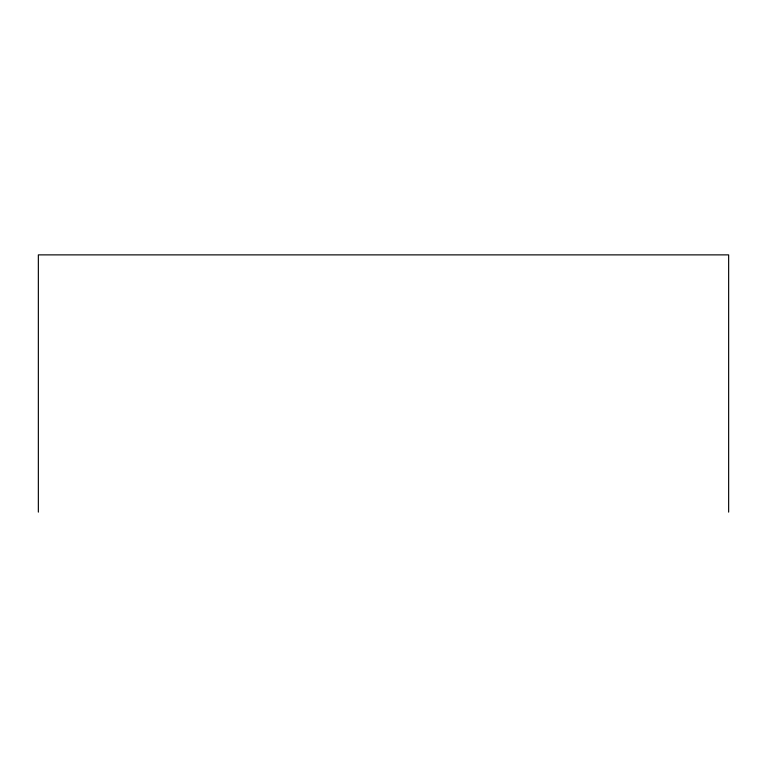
<?xml version="1.0" encoding="UTF-8"?>
<svg xmlns="http://www.w3.org/2000/svg" width="767" height="767" viewBox="0 0 767 767"><rect width="100%" height="100%" fill="white"/><g stroke="black" fill="none" stroke-linecap="round" stroke-linejoin="round"><path stroke-width="1.15" d="M728.65 512.126L728.65 254.874L38.35 254.874L38.35 512.126"/></g></svg>
